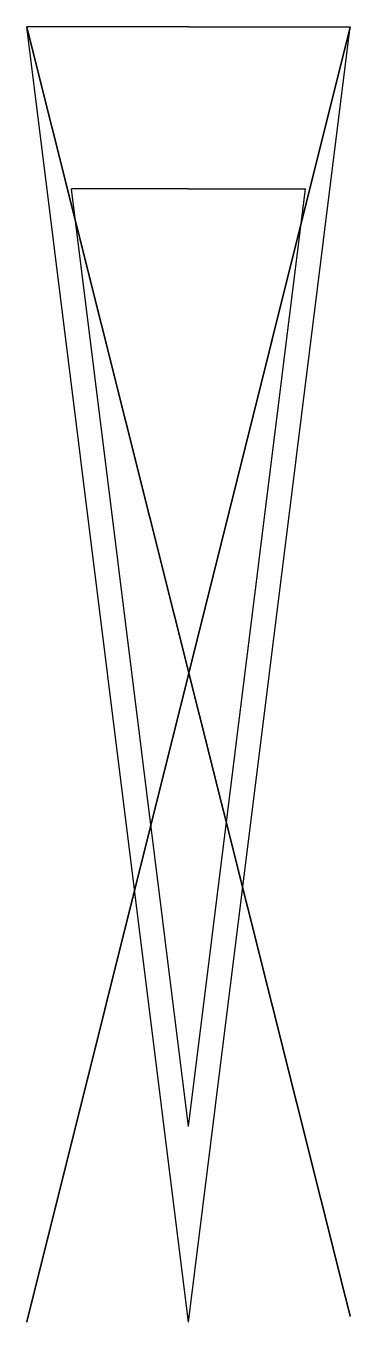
# Model space of a CAD drawing. Header units: metres. Extents: x -1.01 to 1, y 0 to 8.01.
import ezdxf

# ---------------------------------------------------------------- set-up
doc = ezdxf.new("R2010")
doc.units = ezdxf.units.M
doc.header["$LTSCALE"] = 0.2

msp = doc.modelspace()

# ---------------------------------------------------------------- linework, layer by layer
for p, q in [((0, 0), (-1, 8)), ((0, 8), (-1, 8)), ((0, 0), (1, 8)), ((0, 8), (1, 8)), ((0, 1.2093), (-0.7238, 7)), ((0, 7), (-0.7238, 7)), ((0, 1.2093), (0.7238, 7)), ((0, 7), (0.7238, 7))]:
    msp.add_line(p, q)
at = {"const_width": 0.01, "flags": 128}
for points in [[(-1, 8), (1, 0.0353)], [(1, 8), (-1, 0)]]:
    msp.add_lwpolyline(points, dxfattribs=at)

doc.saveas('drawing.dxf')
